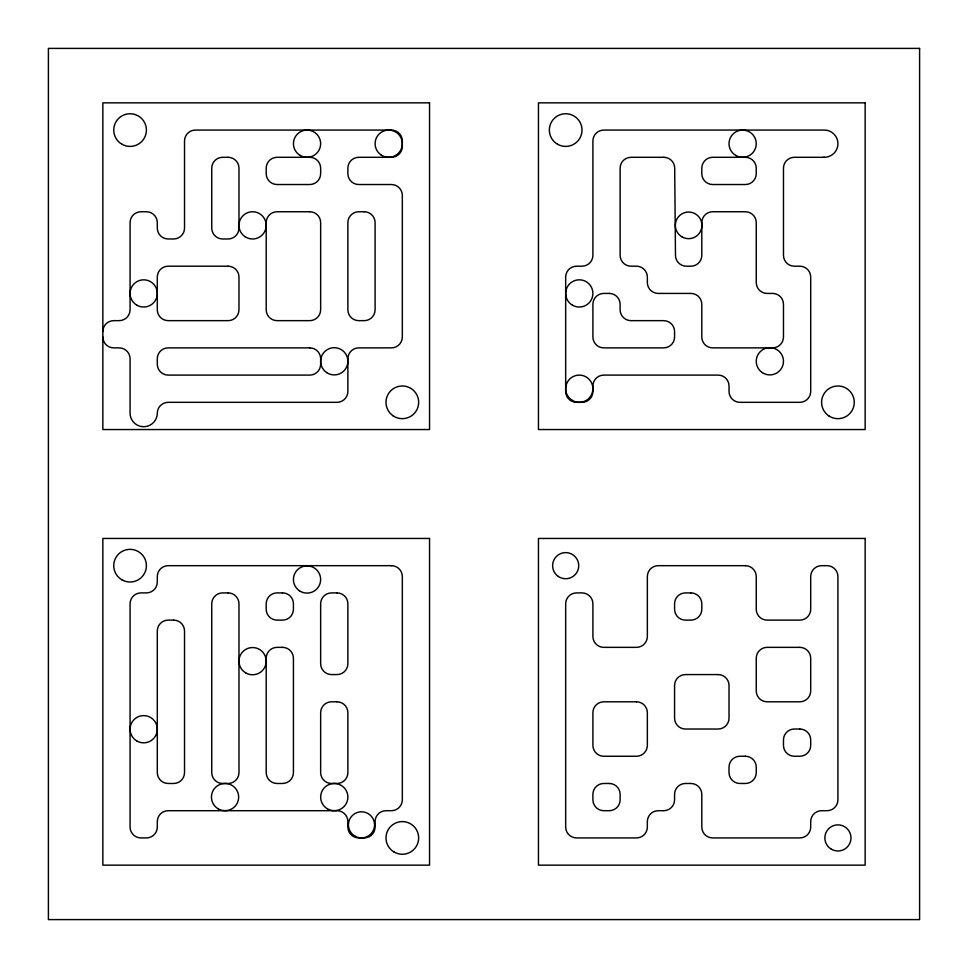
<?xml version="1.0" encoding="UTF-8"?>
<svg xmlns="http://www.w3.org/2000/svg" width="968" height="968" viewBox="0 0 968 968"><rect width="100%" height="100%" fill="white"/><g stroke="black" fill="none" stroke-linecap="round" stroke-linejoin="round"><path stroke-width="1.45" d="M824.24 157.3L794.365 157.3A10.89 10.89 0 0 0 783.475 168.19L783.475 255.31A10.89 10.89 0 0 0 794.365 266.2L799.81 266.2A10.89 10.89 0 0 1 810.7 277.09L810.7 391.435A10.89 10.89 0 0 1 799.81 402.325L739.915 402.325A10.89 10.89 0 0 1 729.025 391.435L729.025 385.99A10.89 10.89 0 0 0 718.135 375.1L603.79 375.1A10.89 10.89 0 0 0 592.9 385.99L592.9 391.435A10.89 10.89 0 0 1 582.01 402.325L576.565 402.325A10.89 10.89 0 0 1 565.675 391.435L565.675 277.09A10.89 10.89 0 0 1 576.565 266.2L582.01 266.2A10.89 10.89 0 0 0 592.9 255.31L592.9 140.965A10.89 10.89 0 0 1 603.79 130.075L824.312 130.075A13.612 13.612 0 0 1 837.925 143.942A13.612 13.612 0 0 1 823.792 157.288M102.85 331.54A10.89 10.89 0 0 1 113.74 320.65L119.185 320.65A10.89 10.89 0 0 0 130.075 309.76L130.075 222.64A10.89 10.89 0 0 1 140.965 211.75L146.41 211.75A10.89 10.89 0 0 1 157.3 222.64L157.3 228.085A10.89 10.89 0 0 0 168.19 238.975L173.635 238.975A10.89 10.89 0 0 0 184.525 228.085L184.525 140.965A10.89 10.89 0 0 1 195.415 130.075L391.435 130.075A10.89 10.89 0 0 1 402.325 140.965L402.325 146.41A10.89 10.89 0 0 1 391.435 157.3L358.765 157.3A10.89 10.89 0 0 0 347.875 168.19L347.875 173.635A10.89 10.89 0 0 0 358.765 184.525L391.435 184.525A10.89 10.89 0 0 1 402.325 195.415L402.325 336.985A10.89 10.89 0 0 1 391.435 347.875L358.765 347.875A10.89 10.89 0 0 0 347.875 358.765L347.875 391.435A10.89 10.89 0 0 1 336.985 402.325L168.19 402.325A10.89 10.89 0 0 0 157.3 413.167A13.612 13.612 0 0 1 143.651 426.706A13.612 13.612 0 0 1 130.075 413.094L130.075 358.765A10.89 10.89 0 0 0 119.185 347.875L113.74 347.875A10.89 10.89 0 0 1 102.85 336.985M919.6 48.4L48.4 48.4L48.4 919.6L919.6 919.6L919.6 48.4M429.55 102.85L102.85 102.85L102.85 429.55L429.55 429.55L429.55 102.85M865.15 102.85L538.45 102.85L538.45 429.55L865.15 429.55L865.15 102.85M228.085 157.3L222.64 157.3A10.89 10.89 0 0 0 211.75 168.19L211.75 228.085A10.89 10.89 0 0 0 222.64 238.975L228.085 238.975A10.89 10.89 0 0 0 238.975 228.085L238.975 168.19A10.89 10.89 0 0 0 228.085 157.3M309.76 157.3L277.09 157.3A10.89 10.89 0 0 0 266.2 168.19L266.2 173.635A10.89 10.89 0 0 0 277.09 184.525L309.76 184.525A10.89 10.89 0 0 0 320.65 173.635L320.65 168.19A10.89 10.89 0 0 0 309.76 157.3M663.806 157.3L631.015 157.3A10.89 10.89 0 0 0 620.125 168.19L620.125 255.31A10.89 10.89 0 0 0 631.015 266.2L636.46 266.2A10.89 10.89 0 0 1 647.35 277.09L647.35 282.535A10.89 10.89 0 0 0 658.24 293.425L690.91 293.425A10.89 10.89 0 0 1 701.8 304.315L701.8 336.985A10.89 10.89 0 0 0 712.69 347.875L772.585 347.875A10.89 10.89 0 0 0 783.475 336.985L783.475 304.315A10.89 10.89 0 0 0 772.585 293.425L767.14 293.425A10.89 10.89 0 0 1 756.25 282.535L756.25 222.64A10.89 10.89 0 0 0 745.36 211.75L712.69 211.75A10.89 10.89 0 0 0 701.8 222.64L701.8 255.31A10.89 10.89 0 0 1 690.91 266.2L686.372 266.2A10.89 10.89 0 0 1 675.482 255.31L674.696 168.069A10.89 10.89 0 0 0 663.806 157.3M745.36 157.3L712.69 157.3A10.89 10.89 0 0 0 701.8 168.19L701.8 173.635A10.89 10.89 0 0 0 712.69 184.525L745.36 184.525A10.89 10.89 0 0 0 756.25 173.635L756.25 168.19A10.89 10.89 0 0 0 745.36 157.3M309.76 211.75L277.09 211.75A10.89 10.89 0 0 0 266.2 222.64L266.2 309.76A10.89 10.89 0 0 0 277.09 320.65L309.76 320.65A10.89 10.89 0 0 0 320.65 309.76L320.65 222.64A10.89 10.89 0 0 0 309.76 211.75M364.21 211.75L358.765 211.75A10.89 10.89 0 0 0 347.875 222.64L347.875 309.76A10.89 10.89 0 0 0 358.765 320.65L364.21 320.65A10.89 10.89 0 0 0 375.1 309.76L375.1 222.64A10.89 10.89 0 0 0 364.21 211.75M228.085 266.2L168.19 266.2A10.89 10.89 0 0 0 157.3 277.09L157.3 309.76A10.89 10.89 0 0 0 168.19 320.65L228.085 320.65A10.89 10.89 0 0 0 238.975 309.76L238.975 277.09A10.89 10.89 0 0 0 228.085 266.2M609.235 293.425L603.79 293.425A10.89 10.89 0 0 0 592.9 304.315L592.9 336.985A10.89 10.89 0 0 0 603.79 347.875L663.685 347.875A10.89 10.89 0 0 0 674.575 336.985L674.575 331.54A10.89 10.89 0 0 0 663.685 320.65L631.015 320.65A10.89 10.89 0 0 1 620.125 309.76L620.125 304.315A10.89 10.89 0 0 0 609.235 293.425M309.76 347.875L168.19 347.875A10.89 10.89 0 0 0 157.3 358.765L157.3 364.21A10.89 10.89 0 0 0 168.19 375.1L309.76 375.1A10.89 10.89 0 0 0 320.65 364.21L320.65 358.765A10.89 10.89 0 0 0 309.76 347.875M429.55 538.45L102.85 538.45L102.85 865.15L429.55 865.15L429.55 538.45M865.15 538.45L538.45 538.45L538.45 865.15L865.15 865.15L865.15 538.45M391.435 565.675L168.19 565.675A10.89 10.89 0 0 0 157.3 576.565L157.3 582.01A10.89 10.89 0 0 1 146.41 592.9L140.965 592.9A10.89 10.89 0 0 0 130.075 603.79L130.075 827.035A10.89 10.89 0 0 0 140.965 837.925L146.41 837.925A10.89 10.89 0 0 0 157.3 827.035L157.3 821.59A10.89 10.89 0 0 1 168.19 810.7L336.985 810.7A10.89 10.89 0 0 1 347.875 821.59L347.875 827.035A10.89 10.89 0 0 0 358.765 837.925L364.21 837.925A10.89 10.89 0 0 0 375.1 827.035L375.1 821.59A10.89 10.89 0 0 1 385.99 810.7L391.435 810.7A10.89 10.89 0 0 0 402.325 799.81L402.325 576.565A10.89 10.89 0 0 0 391.435 565.675M745.36 565.675L658.24 565.675A10.89 10.89 0 0 0 647.35 576.565L647.35 636.46A10.89 10.89 0 0 1 636.46 647.35L603.79 647.35A10.89 10.89 0 0 1 592.9 636.46L592.9 603.79A10.89 10.89 0 0 0 582.01 592.9L576.565 592.9A10.89 10.89 0 0 0 565.675 603.79L565.675 827.035A10.89 10.89 0 0 0 576.565 837.925L636.46 837.925A10.89 10.89 0 0 0 647.35 827.035L647.35 821.59A10.89 10.89 0 0 1 658.24 810.7L663.685 810.7A10.89 10.89 0 0 0 674.575 799.81L674.575 794.365A10.89 10.89 0 0 1 685.465 783.475L690.91 783.475A10.89 10.89 0 0 1 701.8 794.365L701.8 827.035A10.89 10.89 0 0 0 712.69 837.925L799.81 837.925A10.89 10.89 0 0 0 810.7 827.035L810.7 821.59A10.89 10.89 0 0 1 821.59 810.7L827.035 810.7A10.89 10.89 0 0 0 837.925 799.81L837.925 576.565A10.89 10.89 0 0 0 827.035 565.675L821.59 565.675A10.89 10.89 0 0 0 810.7 576.565L810.7 609.235A10.89 10.89 0 0 1 799.81 620.125L767.14 620.125A10.89 10.89 0 0 1 756.25 609.235L756.25 576.565A10.89 10.89 0 0 0 745.36 565.675M228.085 592.9L222.64 592.9A10.89 10.89 0 0 0 211.75 603.79L211.75 772.585A10.89 10.89 0 0 0 222.64 783.475L228.085 783.475A10.89 10.89 0 0 0 238.975 772.585L238.975 603.79A10.89 10.89 0 0 0 228.085 592.9M282.535 592.9L277.09 592.9A10.89 10.89 0 0 0 266.2 603.79L266.2 609.235A10.89 10.89 0 0 0 277.09 620.125L282.535 620.125A10.89 10.89 0 0 0 293.425 609.235L293.425 603.79A10.89 10.89 0 0 0 282.535 592.9M336.985 592.9L331.54 592.9A10.89 10.89 0 0 0 320.65 603.79L320.65 663.685A10.89 10.89 0 0 0 331.54 674.575L336.985 674.575A10.89 10.89 0 0 0 347.875 663.685L347.875 603.79A10.89 10.89 0 0 0 336.985 592.9M690.91 592.9L685.465 592.9A10.89 10.89 0 0 0 674.575 603.79L674.575 609.235A10.89 10.89 0 0 0 685.465 620.125L690.91 620.125A10.89 10.89 0 0 0 701.8 609.235L701.8 603.79A10.89 10.89 0 0 0 690.91 592.9M173.635 620.125L168.19 620.125A10.89 10.89 0 0 0 157.3 631.015L157.3 772.585A10.89 10.89 0 0 0 168.19 783.475L173.635 783.475A10.89 10.89 0 0 0 184.525 772.585L184.525 631.015A10.89 10.89 0 0 0 173.635 620.125M282.535 647.35L277.09 647.35A10.89 10.89 0 0 0 266.2 658.24L266.2 772.585A10.89 10.89 0 0 0 277.09 783.475L282.535 783.475A10.89 10.89 0 0 0 293.425 772.585L293.425 658.24A10.89 10.89 0 0 0 282.535 647.35M799.81 647.35L767.14 647.35A10.89 10.89 0 0 0 756.25 658.24L756.25 690.91A10.89 10.89 0 0 0 767.14 701.8L799.81 701.8A10.89 10.89 0 0 0 810.7 690.91L810.7 658.24A10.89 10.89 0 0 0 799.81 647.35M718.135 674.575L685.465 674.575A10.89 10.89 0 0 0 674.575 685.465L674.575 718.135A10.89 10.89 0 0 0 685.465 729.025L718.135 729.025A10.89 10.89 0 0 0 729.025 718.135L729.025 685.465A10.89 10.89 0 0 0 718.135 674.575M336.985 701.8L331.54 701.8A10.89 10.89 0 0 0 320.65 712.69L320.65 772.585A10.89 10.89 0 0 0 331.54 783.475L336.985 783.475A10.89 10.89 0 0 0 347.875 772.585L347.875 712.69A10.89 10.89 0 0 0 336.985 701.8M636.46 701.8L603.79 701.8A10.89 10.89 0 0 0 592.9 712.69L592.9 745.36A10.89 10.89 0 0 0 603.79 756.25L636.46 756.25A10.89 10.89 0 0 0 647.35 745.36L647.35 712.69A10.89 10.89 0 0 0 636.46 701.8M799.81 729.025L794.365 729.025A10.89 10.89 0 0 0 783.475 739.915L783.475 745.36A10.89 10.89 0 0 0 794.365 756.25L799.81 756.25A10.89 10.89 0 0 0 810.7 745.36L810.7 739.915A10.89 10.89 0 0 0 799.81 729.025M745.36 756.25L739.915 756.25A10.89 10.89 0 0 0 729.025 767.14L729.025 772.585A10.89 10.89 0 0 0 739.915 783.475L745.36 783.475A10.89 10.89 0 0 0 756.25 772.585L756.25 767.14A10.89 10.89 0 0 0 745.36 756.25M609.235 783.475L603.79 783.475A10.89 10.89 0 0 0 592.9 794.365L592.9 799.81A10.89 10.89 0 0 0 603.79 810.7L609.235 810.7A10.89 10.89 0 0 0 620.125 799.81L620.125 794.365A10.89 10.89 0 0 0 609.235 783.475M354.954 836.17A13.068 13.068 0 0 0 374.555 824.857A13.068 13.068 0 0 0 354.954 813.543A13.068 13.068 0 0 0 354.954 836.17M381.077 154.965A13.612 13.612 0 0 0 402.289 144.655A13.612 13.612 0 0 0 382.759 131.442A13.612 13.612 0 0 0 381.077 154.965M136.887 305.21A13.612 13.612 0 0 0 157.3 293.425A13.612 13.612 0 0 0 136.887 281.64A13.612 13.612 0 0 0 136.887 305.21M571.652 399.99A13.612 13.612 0 0 0 592.864 389.68A13.612 13.612 0 0 0 573.334 376.467A13.612 13.612 0 0 0 571.652 399.99M218.236 808.873A13.612 13.612 0 0 0 238.66 797.087A13.612 13.612 0 0 0 218.236 785.302A13.612 13.612 0 0 0 218.236 808.873M327.45 808.873A13.612 13.612 0 0 0 347.875 797.087A13.612 13.612 0 0 0 327.45 785.302A13.612 13.612 0 0 0 327.45 808.873M299.402 590.758A13.612 13.612 0 0 0 320.614 580.449A13.612 13.612 0 0 0 301.084 567.236A13.612 13.612 0 0 0 299.402 590.758M245.775 672.941A13.612 13.612 0 0 0 266.2 661.156A13.612 13.612 0 0 0 245.775 649.371A13.612 13.612 0 0 0 245.775 672.941M136.875 741.004A13.612 13.612 0 0 0 157.3 729.219A13.612 13.612 0 0 0 136.875 717.433A13.612 13.612 0 0 0 136.875 741.004M572.475 305.21A13.612 13.612 0 0 0 592.9 293.425A13.612 13.612 0 0 0 572.475 281.64A13.612 13.612 0 0 0 572.475 305.21M735.825 155.473A13.612 13.612 0 0 0 756.25 143.688A13.612 13.612 0 0 0 735.825 131.902A13.612 13.612 0 0 0 735.825 155.473M762.227 372.559A13.612 13.612 0 0 0 783.439 362.262A13.612 13.612 0 0 0 763.909 349.049A13.612 13.612 0 0 0 762.227 372.559M326.627 372.559A13.612 13.612 0 0 0 347.839 362.262A13.612 13.612 0 0 0 328.309 349.049A13.612 13.612 0 0 0 326.627 372.559M300.237 155.473A13.612 13.612 0 0 0 320.65 143.688A13.612 13.612 0 0 0 300.237 131.902A13.612 13.612 0 0 0 300.237 155.473M244.952 236.64A13.612 13.612 0 0 0 266.164 226.331A13.612 13.612 0 0 0 246.634 213.117A13.612 13.612 0 0 0 244.952 236.64M558.354 576.492A13.068 13.068 0 0 0 578.707 566.607A13.068 13.068 0 0 0 559.964 553.926A13.068 13.068 0 0 0 558.354 576.492M831.391 849.239A13.068 13.068 0 0 0 850.993 837.925A13.068 13.068 0 0 0 831.391 826.611A13.068 13.068 0 0 0 831.391 849.239M681.98 236.882A13.31 13.31 0 0 0 701.945 225.35A13.31 13.31 0 0 0 681.98 213.831A13.31 13.31 0 0 0 681.98 236.882M121.907 579.82A16.335 16.335 0 0 0 146.41 565.675A16.335 16.335 0 0 0 121.907 551.53A16.335 16.335 0 0 0 121.907 579.82M394.157 852.07A16.335 16.335 0 0 0 418.66 837.925A16.335 16.335 0 0 0 394.157 823.78A16.335 16.335 0 0 0 394.157 852.07M121.907 144.22A16.335 16.335 0 0 0 146.41 130.075A16.335 16.335 0 0 0 121.907 115.93A16.335 16.335 0 0 0 121.907 144.22M393.165 415.853A16.335 16.335 0 0 0 418.624 403.487A16.335 16.335 0 0 0 395.186 387.636A16.335 16.335 0 0 0 393.165 415.853M557.507 144.22A16.335 16.335 0 0 0 582.01 130.075A16.335 16.335 0 0 0 557.507 115.93A16.335 16.335 0 0 0 557.507 144.22M828.765 415.853A16.335 16.335 0 0 0 854.224 403.487A16.335 16.335 0 0 0 830.786 387.636A16.335 16.335 0 0 0 828.765 415.853"/></g></svg>
